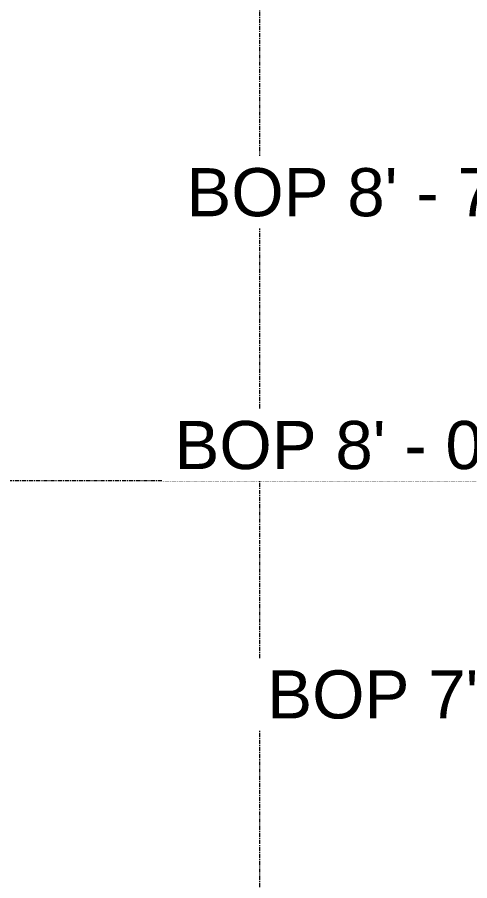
# Model space of a CAD drawing. Header units: inches. Extents: x -3679 to 241, y -496 to 1784.
# Drawn here: x -503.7 to -448.3, y 150 to 255.8 of the extents above; entities that cross this region are included whole.
import ezdxf

# ---------------------------------------------------------------- set-up
doc = ezdxf.new("R2010")
doc.units = ezdxf.units.IN
doc.header["$MEASUREMENT"] = 0
doc.linetypes.add('Grid Line', pattern=[0.875, 0.5, -0.125, 0.125, -0.125])
doc.layers.add('G-ANNO-DIMS', color=251, linetype='Continuous', lineweight=9)
doc.layers.add('S-GRID', color=8, linetype='Continuous', lineweight=9)
doc.styles.add('Arial_1', font='arial.ttf', dxfattribs={"height": 5.901198})

msp = doc.modelspace()

# ---------------------------------------------------------------- linework, layer by layer
at = {"layer": 'S-GRID', "linetype": 'Grid Line'}
for p, q in [((-474, -484.26), (-474, 1771.74)), ((228, 199), (-3666.39, 199))]:
    msp.add_line(p, q, dxfattribs=at)

# ---------------------------------------------------------------- next in the draw order: texts
at = {"layer": 'G-ANNO-DIMS', "char_height": 5.9012, "width": 64.872, "attachment_point": 1, "line_spacing_factor": 0.938532, "style": 'Arial_1', "bg_fill": 3, "box_fill_scale": 1.25, "bg_fill_color": 0, "bg_fill_transparency": 0}
for s, insert in [('BOP 8\' - 7 1/4"', (-482.99, 237.31)), ('BOP 8\' - 0 1/4"', (-484.45, 206.33)), ('BOP 7\' - 3 1/2"', (-473.09, 175.77))]:
    msp.add_mtext(s, dxfattribs=dict(at, insert=insert))

doc.saveas('drawing.dxf')
